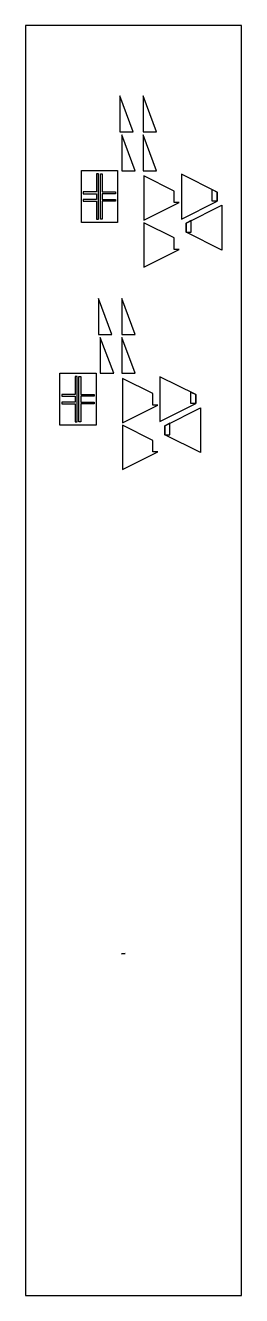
# Model space of a CAD drawing. Header units: millimetres. Extents: x 15375 to 17788, y -73069 to -58917.
import ezdxf

# ---------------------------------------------------------------- set-up
doc = ezdxf.new("R2010")
doc.units = ezdxf.units.MM

msp = doc.modelspace()

# ---------------------------------------------------------------- linework, layer by layer
for points in [[(15375, -73069, 0), (17788, -73069, 0), (17788, -58917, 0), (15375, -58917, 0), (15375, -73069, 0)], [(16428, -59703, -152), (16428, -60103, -152), (16578, -60103, -152), (16428, -59703, -152)], [(16689, -59703, -152), (16689, -60103, -152), (16839, -60103, -152), (16689, -59703, -152)], [(16450, -60137, -152), (16450, -60537, -152), (16600, -60537, -152), (16450, -60137, -152)], [(16689, -60137, -152), (16689, -60537, -152), (16839, -60537, -152), (16689, -60137, -152)], [(16000, -61114, -144), (16000, -60535, -144), (16402, -60535, -144), (16402, -61114, -144), (16000, -61114, -144)], [(16170, -60772, -144), (16020, -60772, -144), (16020, -60792, -144), (16170, -60792, -144), (16170, -60856, -144), (16020, -60856, -144), (16020, -60876, -144), (16170, -60876, -144), (16170, -61076, -144), (16190, -61076, -144), (16190, -60572, -144), (16170, -60572, -144), (16170, -60772, -144)], [(16232, -60876, -144), (16232, -61076, -144), (16212, -61076, -144), (16212, -60572, -144), (16232, -60572, -144), (16232, -60772, -144), (16382, -60772, -144), (16382, -60792, -144), (16232, -60792, -144), (16232, -60856, -144), (16382, -60856, -144), (16382, -60876, -144), (16232, -60876, -144)], [(17036, -60763, -129), (16698, -60594, -129), (16698, -61088, -129), (17092, -60891, -129), (17036, -60891, -129), (17036, -60763, -129)], [(17116, -61074, -230), (17516, -60874, -230), (17516, -60774, -230), (17116, -60574, -230), (17116, -61074, -230)], [(17516, -60874, -230), (17460, -60874, -230), (17460, -60746, -230), (17516, -60774, -230), (17516, -60874, -230)], [(17568, -61421, -230), (17168, -61221, -230), (17168, -61121, -230), (17568, -60921, -230), (17568, -61421, -230)], [(17036, -61285, -129), (16698, -61116, -129), (16698, -61610, -129), (17092, -61413, -129), (17036, -61413, -129), (17036, -61285, -129)], [(17168, -61221, -230), (17225, -61221, -230), (17225, -61092, -230), (17168, -61121, -230), (17168, -61221, -230)], [(16190, -61959, -152), (16190, -62359, -152), (16340, -62359, -152), (16190, -61959, -152)], [(16450, -61959, -152), (16450, -62359, -152), (16600, -62359, -152), (16450, -61959, -152)], [(16211, -62393, -152), (16211, -62793, -152), (16361, -62793, -152), (16211, -62393, -152)], [(16450, -62393, -152), (16450, -62793, -152), (16600, -62793, -152), (16450, -62393, -152)], [(15761, -63370, -144), (15761, -62791, -144), (16163, -62791, -144), (16163, -63370, -144), (15761, -63370, -144)], [(15931, -63029, -144), (15781, -63029, -144), (15781, -63049, -144), (15931, -63049, -144), (15931, -63113, -144), (15781, -63113, -144), (15781, -63133, -144), (15931, -63133, -144), (15931, -63333, -144), (15951, -63333, -144), (15951, -62829, -144), (15931, -62829, -144), (15931, -63029, -144)], [(15993, -63133, -144), (15993, -63333, -144), (15973, -63333, -144), (15973, -62829, -144), (15993, -62829, -144), (15993, -63029, -144), (16143, -63029, -144), (16143, -63049, -144), (15993, -63049, -144), (15993, -63113, -144), (16143, -63113, -144), (16143, -63133, -144), (15993, -63133, -144)], [(16877, -63331, -230), (17277, -63131, -230), (17277, -63031, -230), (16877, -62831, -230), (16877, -63331, -230)], [(16797, -63019, -129), (16460, -62850, -129), (16460, -63344, -129), (16854, -63147, -129), (16797, -63147, -129), (16797, -63019, -129)], [(17277, -63131, -230), (17221, -63131, -230), (17221, -63003, -230), (17277, -63031, -230), (17277, -63131, -230)], [(17330, -63677, -230), (16930, -63477, -230), (16930, -63377, -230), (17330, -63177, -230), (17330, -63677, -230)], [(16797, -63541, -129), (16460, -63372, -129), (16460, -63866, -129), (16854, -63669, -129), (16797, -63669, -129), (16797, -63541, -129)], [(16930, -63477, -230), (16986, -63477, -230), (16986, -63349, -230), (16930, -63377, -230), (16930, -63477, -230)], [(16487, -69259, 28), (16487, -69259, -28), (16449, -69260, -28), (16449, -69260, 28), (16487, -69259, 28)]]:
    msp.add_polyline3d(points)

doc.saveas('drawing.dxf')
